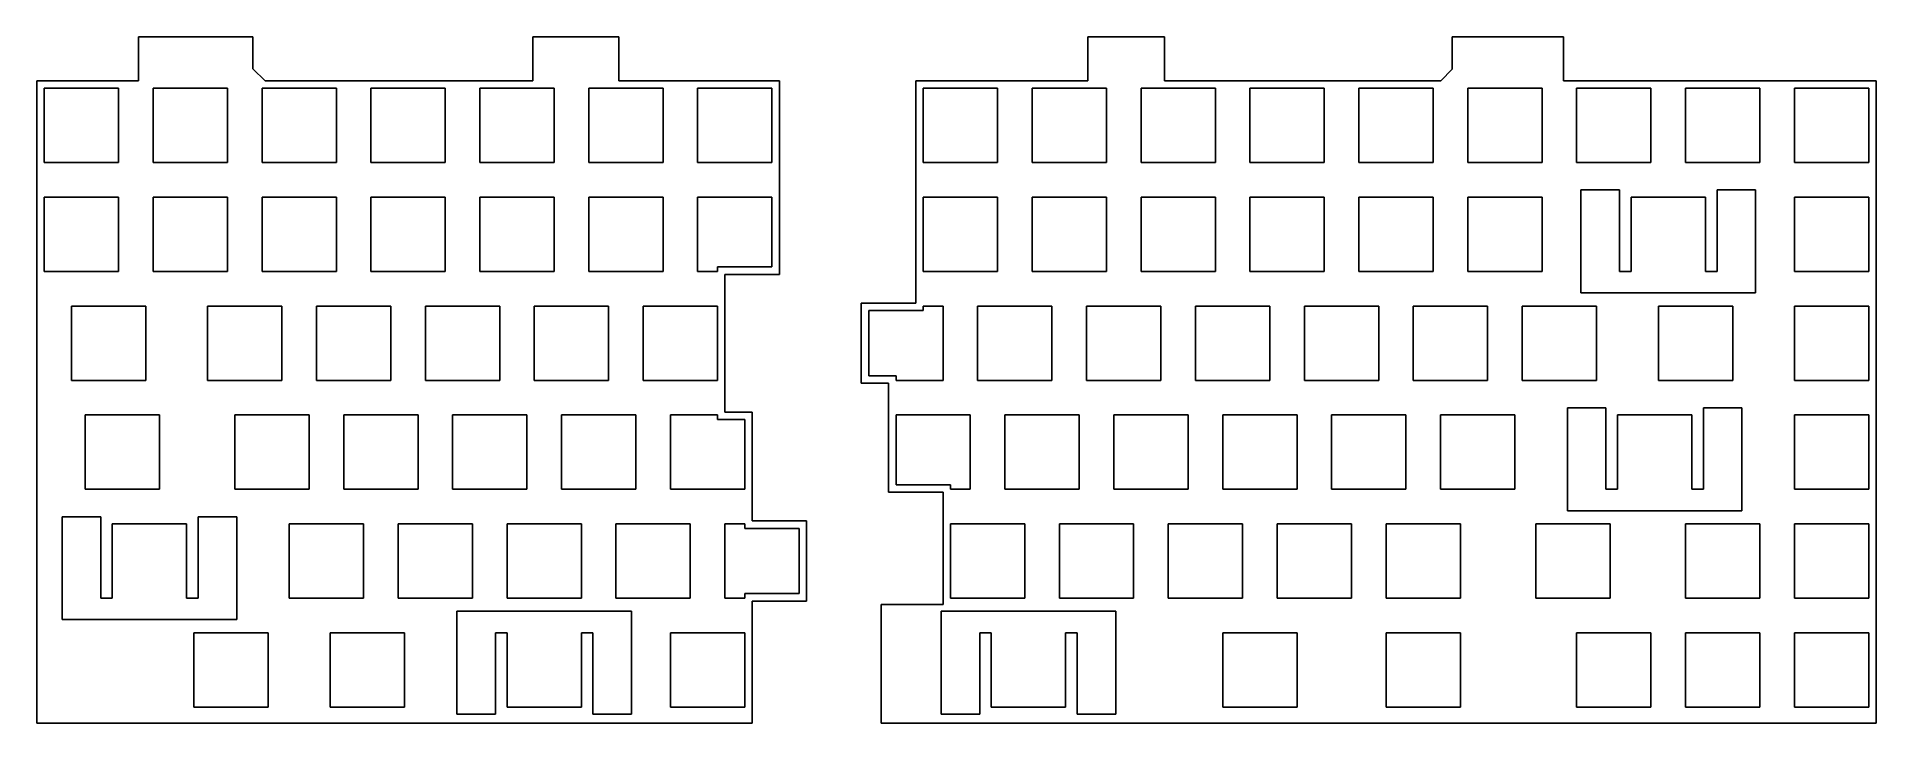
# Model space of a CAD drawing. Extents: x -161 to 161, y -14 to 106.
import ezdxf

# ---------------------------------------------------------------- set-up
doc = ezdxf.new("R2010")
doc.units = 0
doc.layers.get('0').update_dxf_attribs({"lineweight": 25, "true_color": 0xffffff})

msp = doc.modelspace()

# ---------------------------------------------------------------- linework, layer by layer
at = {"color": 7, "linetype": 'Continuous', "true_color": 0xffffff}
for p, q in [((-143.08, 105.63), (-123.08, 105.63)), ((-143.08, 105.6), (-143.08, 97.93)), ((-123.08, 105.63), (-123.08, 100.04)), ((-74.08, 97.93), (-74.08, 105.63)), ((-74.08, 105.63), (-59.08, 105.63)), ((-59.08, 97.93), (-59.08, 105.63)), ((22.95, 97.93), (22.95, 105.63)), ((22.95, 105.63), (36.41, 105.63)), ((36.41, 97.93), (36.41, 105.63)), ((86.7, 105.63), (106.16, 105.63)), ((86.7, 99.99), (86.7, 105.63)), ((106.16, 97.92), (106.16, 105.63)), ((-123.08, 100.04), (-120.93, 97.93)), ((86.7, 99.99), (84.74, 97.93)), ((-160.88, -14.45), (-160.88, 97.93)), ((-160.88, 97.93), (-143.08, 97.93)), ((-120.93, 97.93), (-74.08, 97.93)), ((-30.98, 97.93), (-59.08, 97.93)), ((-30.98, 97.93), (-30.98, 64.07)), ((-7.12, 97.93), (-7.12, 59.02)), ((22.95, 97.93), (-7.12, 97.93)), ((36.41, 97.93), (84.74, 97.93)), ((106.16, 97.92), (160.88, 97.93)), ((160.88, -14.45), (160.88, 97.93)), ((131, 64.58), (131, 77.58)), ((-40.5, 64.07), (-40.5, 39.97)), ((-40.5, 64.07), (-30.98, 64.07)), ((-7.12, 59.02), (-16.65, 59.02)), ((-16.65, 59.02), (-16.65, 45.02)), ((122.77, 58.53), (135.77, 58.53)), ((122.77, 58.53), (122.77, 45.53)), ((135.77, 58.53), (135.77, 45.53)), ((122.77, 45.53), (135.77, 45.53)), ((-16.65, 45.02), (-11.89, 45.02)), ((-11.89, 45.02), (-11.89, 25.97)), ((-40.5, 39.97), (-35.74, 39.97)), ((-35.74, 20.93), (-35.74, 39.97)), ((128.62, 26.47), (128.62, 39.47)), ((-2.36, 25.97), (-11.89, 25.97)), ((-2.36, 25.97), (-2.36, 6.32)), ((-134.67, 7.43), (-134.67, 20.43)), ((-35.74, 20.93), (-26.22, 20.93)), ((-26.22, 20.93), (-26.22, 6.92)), ((-26.22, 6.92), (-35.74, 6.93)), ((-35.74, 6.93), (-35.74, -14.45)), ((-2.36, 6.32), (-13.19, 6.32)), ((-13.19, 6.32), (-13.19, -14.45)), ((-133.39, 1.38), (-120.39, 1.38)), ((-109.58, 1.38), (-109.58, -11.62)), ((-109.58, 1.38), (-96.57, 1.38)), ((-96.57, 1.38), (-96.57, -11.62)), ((-78.62, 1.38), (-78.62, -11.62)), ((6.08, 1.38), (6.08, -11.62)), ((46.57, 1.38), (46.57, -11.62)), ((46.57, 1.38), (59.57, 1.38)), ((75.14, 1.38), (88.14, 1.38)), ((75.14, 1.38), (75.14, -11.62)), ((88.14, 1.38), (88.14, -11.62)), ((-133.39, -11.63), (-120.39, -11.63)), ((-109.58, -11.62), (-96.57, -11.62)), ((46.57, -11.62), (59.57, -11.62)), ((75.14, -11.62), (88.14, -11.62)), ((-35.74, -14.45), (-160.88, -14.45)), ((160.88, -14.45), (-13.19, -14.45))]:
    msp.add_line(p, q, dxfattribs=at)
at = {"color": 7, "true_color": 0xffffff}
for p, q in [((-159.58, 96.63), (-146.58, 96.63)), ((-159.58, 83.63), (-159.58, 96.63)), ((-146.58, 96.63), (-146.58, 83.63)), ((-140.53, 96.63), (-127.53, 96.63)), ((-140.53, 83.63), (-140.53, 96.63)), ((-127.53, 96.63), (-127.53, 83.63)), ((-121.48, 96.63), (-108.48, 96.63)), ((-121.48, 83.63), (-121.48, 96.63)), ((-108.48, 96.63), (-108.48, 83.63)), ((-102.43, 96.63), (-89.43, 96.63)), ((-102.43, 83.63), (-102.43, 96.63)), ((-89.43, 96.63), (-89.43, 83.63)), ((-83.38, 96.63), (-70.38, 96.63)), ((-83.38, 83.63), (-83.38, 96.63)), ((-70.38, 96.63), (-70.38, 83.63)), ((-64.33, 96.63), (-51.33, 96.63)), ((-64.33, 83.63), (-64.33, 96.63)), ((-51.33, 96.63), (-51.33, 83.63)), ((-45.28, 96.63), (-32.28, 96.63)), ((-45.28, 83.63), (-45.28, 96.63)), ((-32.28, 96.63), (-32.28, 83.63)), ((-5.82, 96.63), (7.18, 96.63)), ((-5.82, 83.63), (-5.82, 96.63)), ((7.18, 96.63), (7.18, 83.63)), ((13.23, 96.63), (26.23, 96.63)), ((13.23, 83.63), (13.23, 96.63)), ((26.23, 96.63), (26.23, 83.63)), ((32.28, 96.63), (45.28, 96.63)), ((32.28, 83.63), (32.28, 96.63)), ((45.28, 96.63), (45.28, 83.63)), ((51.33, 96.63), (64.33, 96.63)), ((51.33, 83.63), (51.33, 96.63)), ((64.33, 96.63), (64.33, 83.63)), ((70.38, 96.63), (83.38, 96.63)), ((70.38, 83.63), (70.38, 96.63)), ((83.38, 96.63), (83.38, 83.63)), ((89.43, 96.63), (102.43, 96.63)), ((89.43, 83.63), (89.43, 96.63)), ((102.43, 96.63), (102.43, 83.63)), ((108.48, 96.63), (121.48, 96.63)), ((108.48, 83.63), (108.48, 96.63)), ((121.48, 96.63), (121.48, 83.63)), ((127.53, 96.63), (140.53, 96.63)), ((127.53, 83.63), (127.53, 96.63)), ((140.53, 96.63), (140.53, 83.63)), ((146.58, 96.63), (159.58, 96.63)), ((146.58, 83.63), (146.58, 96.63)), ((159.58, 96.63), (159.58, 83.63)), ((-146.58, 83.63), (-159.58, 83.63)), ((-127.53, 83.63), (-140.53, 83.63)), ((-108.48, 83.63), (-121.48, 83.63)), ((-89.43, 83.63), (-102.43, 83.63)), ((-70.38, 83.63), (-83.38, 83.63)), ((-51.33, 83.63), (-64.33, 83.63)), ((-32.28, 83.63), (-45.28, 83.63)), ((7.18, 83.63), (-5.82, 83.63)), ((26.23, 83.63), (13.23, 83.63)), ((45.28, 83.63), (32.28, 83.63)), ((64.33, 83.63), (51.33, 83.63)), ((83.38, 83.63), (70.38, 83.63)), ((102.43, 83.63), (89.43, 83.63)), ((121.48, 83.63), (108.48, 83.63)), ((140.53, 83.63), (127.53, 83.63)), ((159.58, 83.63), (146.58, 83.63)), ((-159.58, 77.58), (-146.58, 77.58)), ((-159.58, 64.58), (-159.58, 77.58)), ((-146.58, 77.58), (-146.58, 64.58)), ((-140.53, 77.58), (-127.53, 77.58)), ((-140.53, 64.58), (-140.53, 77.58)), ((-127.53, 77.58), (-127.53, 64.58)), ((-121.48, 77.58), (-108.48, 77.58)), ((-121.48, 64.58), (-121.48, 77.58)), ((-108.48, 77.58), (-108.48, 64.58)), ((-102.43, 77.58), (-89.43, 77.58)), ((-102.43, 64.58), (-102.43, 77.58)), ((-89.43, 77.58), (-89.43, 64.58)), ((-83.38, 77.58), (-70.38, 77.58)), ((-83.38, 64.58), (-83.38, 77.58)), ((-70.38, 77.58), (-70.38, 64.58)), ((-64.33, 77.58), (-51.33, 77.58)), ((-64.33, 64.58), (-64.33, 77.58)), ((-51.33, 77.58), (-51.33, 64.58)), ((-45.28, 77.58), (-32.28, 77.58)), ((-45.28, 64.58), (-45.28, 77.58)), ((-32.28, 77.58), (-32.28, 65.38)), ((-5.82, 77.58), (7.18, 77.58)), ((-5.82, 64.58), (-5.82, 77.58)), ((7.18, 77.58), (7.18, 64.58)), ((13.23, 77.58), (26.23, 77.58)), ((13.23, 64.58), (13.23, 77.58)), ((26.23, 77.58), (26.23, 64.58)), ((32.28, 77.58), (45.28, 77.58)), ((32.28, 64.58), (32.28, 77.58)), ((45.28, 77.58), (45.28, 64.58)), ((51.33, 77.58), (64.33, 77.58)), ((51.33, 64.58), (51.33, 77.58)), ((64.33, 77.58), (64.33, 64.58)), ((70.38, 77.58), (83.38, 77.58)), ((70.38, 64.58), (70.38, 77.58)), ((83.38, 77.58), (83.38, 64.58)), ((89.43, 77.58), (102.43, 77.58)), ((89.43, 64.58), (89.43, 77.58)), ((102.43, 77.58), (102.43, 64.58)), ((109.23, 78.83), (109.23, 60.83)), ((115.98, 78.83), (109.23, 78.83)), ((115.98, 64.58), (115.98, 78.83)), ((118, 77.58), (118, 64.58)), ((131, 77.58), (118, 77.58)), ((133.03, 78.83), (133.03, 64.58)), ((139.78, 78.83), (133.03, 78.83)), ((139.78, 60.83), (139.78, 78.83)), ((146.58, 77.58), (159.58, 77.58)), ((146.58, 64.58), (146.58, 77.58)), ((159.58, 77.58), (159.58, 64.58)), ((-146.58, 64.58), (-159.58, 64.58)), ((-127.53, 64.58), (-140.53, 64.58)), ((-108.48, 64.58), (-121.48, 64.58)), ((-89.43, 64.58), (-102.43, 64.58)), ((-70.38, 64.58), (-83.38, 64.58)), ((-51.33, 64.58), (-64.33, 64.58)), ((-41.8, 64.58), (-45.28, 64.58)), ((-41.8, 64.58), (-41.8, 65.38)), ((-41.8, 65.38), (-32.28, 65.38)), ((7.18, 64.58), (-5.82, 64.58)), ((26.23, 64.58), (13.23, 64.58)), ((45.28, 64.58), (32.28, 64.58)), ((64.33, 64.58), (51.33, 64.58)), ((83.38, 64.58), (70.38, 64.58)), ((102.43, 64.58), (89.43, 64.58)), ((118, 64.58), (115.98, 64.58)), ((133.03, 64.58), (131, 64.58)), ((159.58, 64.58), (146.58, 64.58)), ((-154.82, 58.53), (-141.82, 58.53)), ((-154.82, 45.53), (-154.82, 58.53)), ((-141.82, 58.53), (-141.82, 45.53)), ((-131, 58.53), (-118, 58.53)), ((-131, 45.53), (-131, 58.53)), ((-118, 58.53), (-118, 45.53)), ((-111.95, 58.53), (-98.95, 58.53)), ((-111.95, 45.53), (-111.95, 58.53)), ((-98.95, 58.53), (-98.95, 45.53)), ((-92.9, 58.53), (-79.9, 58.53)), ((-92.9, 45.53), (-92.9, 58.53)), ((-79.9, 58.53), (-79.9, 45.53)), ((-73.85, 58.53), (-60.85, 58.53)), ((-73.85, 45.53), (-73.85, 58.53)), ((-60.85, 58.53), (-60.85, 45.53)), ((-54.8, 58.53), (-41.8, 58.53)), ((-54.8, 45.53), (-54.8, 58.53)), ((-41.8, 58.53), (-41.8, 45.53)), ((-5.82, 58.53), (-2.35, 58.53)), ((-5.82, 58.53), (-5.82, 57.73)), ((-2.35, 58.53), (-2.35, 45.53)), ((3.7, 58.53), (16.7, 58.53)), ((3.7, 45.53), (3.7, 58.53)), ((16.7, 58.53), (16.7, 45.53)), ((22.75, 58.53), (35.75, 58.53)), ((22.75, 45.53), (22.75, 58.53)), ((35.75, 58.53), (35.75, 45.53)), ((41.8, 58.53), (54.8, 58.53)), ((41.8, 45.53), (41.8, 58.53)), ((54.8, 58.53), (54.8, 45.53)), ((60.85, 58.53), (73.85, 58.53)), ((60.85, 45.53), (60.85, 58.53)), ((73.85, 58.53), (73.85, 45.53)), ((79.9, 58.53), (92.9, 58.53)), ((79.9, 45.53), (79.9, 58.53)), ((92.9, 58.53), (92.9, 45.53)), ((98.95, 58.53), (111.95, 58.53)), ((98.95, 45.53), (98.95, 58.53)), ((109.23, 60.83), (139.78, 60.83)), ((111.95, 58.53), (111.95, 45.53)), ((146.58, 58.53), (159.58, 58.53)), ((146.58, 45.53), (146.58, 58.53)), ((159.58, 58.53), (159.58, 45.53)), ((-15.35, 46.33), (-15.35, 57.73)), ((-15.35, 57.73), (-5.82, 57.73)), ((-141.82, 45.53), (-154.82, 45.53)), ((-118, 45.53), (-131, 45.53)), ((-98.95, 45.53), (-111.95, 45.53)), ((-79.9, 45.53), (-92.9, 45.53)), ((-60.85, 45.53), (-73.85, 45.53)), ((-41.8, 45.53), (-54.8, 45.53)), ((-15.35, 46.33), (-10.58, 46.33)), ((-10.58, 45.53), (-10.58, 46.33)), ((-2.35, 45.53), (-10.58, 45.53)), ((16.7, 45.53), (3.7, 45.53)), ((35.75, 45.53), (22.75, 45.53)), ((54.8, 45.53), (41.8, 45.53)), ((73.85, 45.53), (60.85, 45.53)), ((92.9, 45.53), (79.9, 45.53)), ((111.95, 45.53), (98.95, 45.53)), ((159.58, 45.53), (146.58, 45.53)), ((-152.44, 39.48), (-139.44, 39.48)), ((-152.44, 26.48), (-152.44, 39.48)), ((-139.44, 39.48), (-139.44, 26.48)), ((-126.24, 39.48), (-113.24, 39.48)), ((-126.24, 26.48), (-126.24, 39.48)), ((-113.24, 39.48), (-113.24, 26.48)), ((-107.19, 39.48), (-94.19, 39.48)), ((-107.19, 26.48), (-107.19, 39.48)), ((-94.19, 39.48), (-94.19, 26.48)), ((-88.14, 39.48), (-75.14, 39.48)), ((-88.14, 26.48), (-88.14, 39.48)), ((-75.14, 39.48), (-75.14, 26.48)), ((-69.09, 39.48), (-56.09, 39.48)), ((-69.09, 26.48), (-69.09, 39.48)), ((-56.09, 39.48), (-56.09, 26.48)), ((-50.04, 39.48), (-41.8, 39.48)), ((-50.04, 26.48), (-50.04, 39.48)), ((-41.8, 39.48), (-41.8, 38.68)), ((-37.04, 38.68), (-41.8, 38.68)), ((-37.04, 38.68), (-37.04, 26.48)), ((-10.58, 39.48), (2.42, 39.48)), ((-10.58, 27.28), (-10.58, 39.48)), ((2.42, 39.48), (2.42, 26.48)), ((8.47, 39.48), (21.47, 39.48)), ((8.47, 26.48), (8.47, 39.48)), ((21.47, 39.48), (21.47, 26.48)), ((27.52, 39.48), (40.52, 39.48)), ((27.52, 26.48), (27.52, 39.48)), ((40.52, 39.48), (40.52, 26.48)), ((46.57, 39.48), (59.57, 39.48)), ((46.57, 26.48), (46.57, 39.48)), ((59.57, 39.48), (59.57, 26.48)), ((65.62, 39.48), (78.62, 39.48)), ((65.62, 26.48), (65.62, 39.48)), ((78.62, 39.48), (78.62, 26.48)), ((84.67, 39.48), (97.67, 39.48)), ((84.67, 26.48), (84.67, 39.48)), ((97.67, 39.48), (97.67, 26.48)), ((106.85, 40.72), (106.85, 22.72)), ((113.6, 40.72), (106.85, 40.72)), ((113.6, 26.47), (113.6, 40.72)), ((115.62, 39.47), (115.62, 26.47)), ((128.62, 39.47), (115.62, 39.47)), ((130.65, 40.72), (130.65, 26.47)), ((137.4, 40.72), (130.65, 40.72)), ((137.4, 22.72), (137.4, 40.72)), ((146.58, 39.48), (159.58, 39.48)), ((146.58, 26.48), (146.58, 39.48)), ((159.58, 39.48), (159.58, 26.48)), ((-139.44, 26.48), (-152.44, 26.48)), ((-113.24, 26.48), (-126.24, 26.48)), ((-94.19, 26.48), (-107.19, 26.48)), ((-75.14, 26.48), (-88.14, 26.48)), ((-56.09, 26.48), (-69.09, 26.48)), ((-37.04, 26.48), (-50.04, 26.48)), ((-10.58, 27.28), (-1.06, 27.28)), ((-1.06, 26.48), (-1.06, 27.28)), ((2.42, 26.48), (-1.06, 26.48)), ((21.47, 26.48), (8.47, 26.48)), ((40.52, 26.48), (27.52, 26.48)), ((59.57, 26.48), (46.57, 26.48)), ((78.62, 26.48), (65.62, 26.48)), ((97.67, 26.48), (84.67, 26.48)), ((115.62, 26.47), (113.6, 26.47)), ((130.65, 26.47), (128.62, 26.47)), ((159.58, 26.48), (146.58, 26.48)), ((106.85, 22.72), (137.4, 22.72)), ((-156.45, 21.68), (-156.45, 3.68)), ((-149.7, 21.68), (-156.45, 21.68)), ((-149.7, 7.43), (-149.7, 21.68)), ((-147.67, 20.43), (-147.67, 7.43)), ((-134.67, 20.43), (-147.67, 20.43)), ((-132.65, 21.68), (-132.65, 7.43)), ((-125.9, 21.68), (-132.65, 21.68)), ((-125.9, 3.68), (-125.9, 21.68)), ((-116.72, 20.43), (-103.72, 20.43)), ((-116.72, 7.43), (-116.72, 20.43)), ((-103.72, 20.43), (-103.72, 7.43)), ((-97.67, 20.43), (-84.67, 20.43)), ((-97.67, 7.43), (-97.67, 20.43)), ((-84.67, 20.43), (-84.67, 7.43)), ((-78.62, 20.43), (-65.62, 20.43)), ((-78.62, 7.43), (-78.62, 20.43)), ((-65.62, 20.43), (-65.62, 7.43)), ((-59.57, 20.43), (-46.57, 20.43)), ((-59.57, 7.43), (-59.57, 20.43)), ((-46.57, 20.43), (-46.57, 7.43)), ((-40.52, 20.43), (-37.04, 20.43)), ((-40.52, 7.43), (-40.52, 20.43)), ((-37.04, 20.43), (-37.04, 19.63)), ((-27.52, 19.63), (-37.04, 19.63)), ((-27.52, 19.63), (-27.52, 8.23)), ((-1.06, 20.43), (11.94, 20.43)), ((-1.06, 7.43), (-1.06, 20.43)), ((11.94, 20.43), (11.94, 7.43)), ((17.99, 20.43), (30.99, 20.43)), ((17.99, 7.43), (17.99, 20.43)), ((30.99, 20.43), (30.99, 7.43)), ((37.04, 20.43), (50.04, 20.43)), ((37.04, 7.43), (37.04, 20.43)), ((50.04, 20.43), (50.04, 7.43)), ((56.09, 20.43), (69.09, 20.43)), ((56.09, 7.43), (56.09, 20.43)), ((69.09, 20.43), (69.09, 7.43)), ((75.14, 20.43), (88.14, 20.43)), ((75.14, 7.43), (75.14, 20.43)), ((88.14, 20.43), (88.14, 7.43)), ((101.33, 20.43), (114.33, 20.43)), ((101.33, 7.43), (101.33, 20.43)), ((114.33, 20.43), (114.33, 7.43)), ((127.53, 20.43), (140.53, 20.43)), ((127.53, 7.43), (127.53, 20.43)), ((140.53, 20.43), (140.53, 7.43)), ((146.58, 20.43), (159.58, 20.43)), ((146.58, 7.43), (146.58, 20.43)), ((159.58, 20.43), (159.58, 7.43)), ((-147.67, 7.43), (-149.7, 7.43)), ((-132.65, 7.43), (-134.67, 7.43)), ((-103.72, 7.43), (-116.72, 7.43)), ((-84.67, 7.43), (-97.67, 7.43)), ((-65.62, 7.43), (-78.62, 7.43)), ((-46.57, 7.43), (-59.57, 7.43)), ((-37.04, 7.43), (-40.52, 7.43)), ((-27.52, 8.23), (-37.04, 8.23)), ((-37.04, 8.23), (-37.04, 7.43)), ((11.94, 7.43), (-1.06, 7.43)), ((30.99, 7.43), (17.99, 7.43)), ((50.04, 7.43), (37.04, 7.43)), ((69.09, 7.43), (56.09, 7.43)), ((88.14, 7.43), (75.14, 7.43)), ((114.33, 7.43), (101.33, 7.43)), ((140.53, 7.43), (127.53, 7.43)), ((159.58, 7.43), (146.58, 7.43)), ((-156.45, 3.68), (-125.9, 3.68)), ((-56.84, 5.13), (-87.39, 5.13)), ((-87.39, 5.13), (-87.39, -12.87)), ((-56.84, -12.87), (-56.84, 5.13)), ((27.86, 5.13), (-2.69, 5.13)), ((-2.69, 5.13), (-2.69, -12.87)), ((27.86, -12.87), (27.86, 5.13)), ((-133.39, -11.63), (-133.39, 1.38)), ((-120.39, 1.38), (-120.39, -11.63)), ((-80.64, -12.87), (-80.64, 1.38)), ((-80.64, 1.38), (-78.62, 1.38)), ((-65.62, -11.62), (-65.62, 1.38)), ((-65.62, 1.38), (-63.59, 1.38)), ((-63.59, 1.38), (-63.59, -12.87)), ((-50.04, 1.38), (-37.04, 1.38)), ((-50.04, -11.62), (-50.04, 1.38)), ((-37.04, 1.38), (-37.04, -11.62)), ((4.06, -12.87), (4.06, 1.38)), ((4.06, 1.38), (6.08, 1.38)), ((19.08, -11.62), (19.08, 1.38)), ((19.08, 1.38), (21.11, 1.38)), ((21.11, 1.38), (21.11, -12.87)), ((59.57, 1.38), (59.57, -11.62)), ((108.48, 1.38), (121.48, 1.38)), ((108.48, -11.62), (108.48, 1.38)), ((121.48, 1.38), (121.48, -11.62)), ((127.53, 1.38), (140.53, 1.38)), ((127.53, -11.62), (127.53, 1.38)), ((140.53, 1.38), (140.53, -11.62)), ((146.58, 1.38), (159.58, 1.38)), ((146.58, -11.62), (146.58, 1.38)), ((159.58, 1.38), (159.58, -11.62)), ((-78.62, -11.62), (-65.62, -11.62)), ((-37.04, -11.62), (-50.04, -11.62)), ((6.08, -11.62), (19.08, -11.62)), ((121.48, -11.62), (108.48, -11.62)), ((140.53, -11.62), (127.53, -11.62)), ((159.58, -11.62), (146.58, -11.62)), ((-87.39, -12.87), (-80.64, -12.87)), ((-63.59, -12.87), (-56.84, -12.87)), ((-2.69, -12.87), (4.06, -12.87)), ((21.11, -12.87), (27.86, -12.87))]:
    msp.add_line(p, q, dxfattribs=at)

doc.saveas('drawing.dxf')
